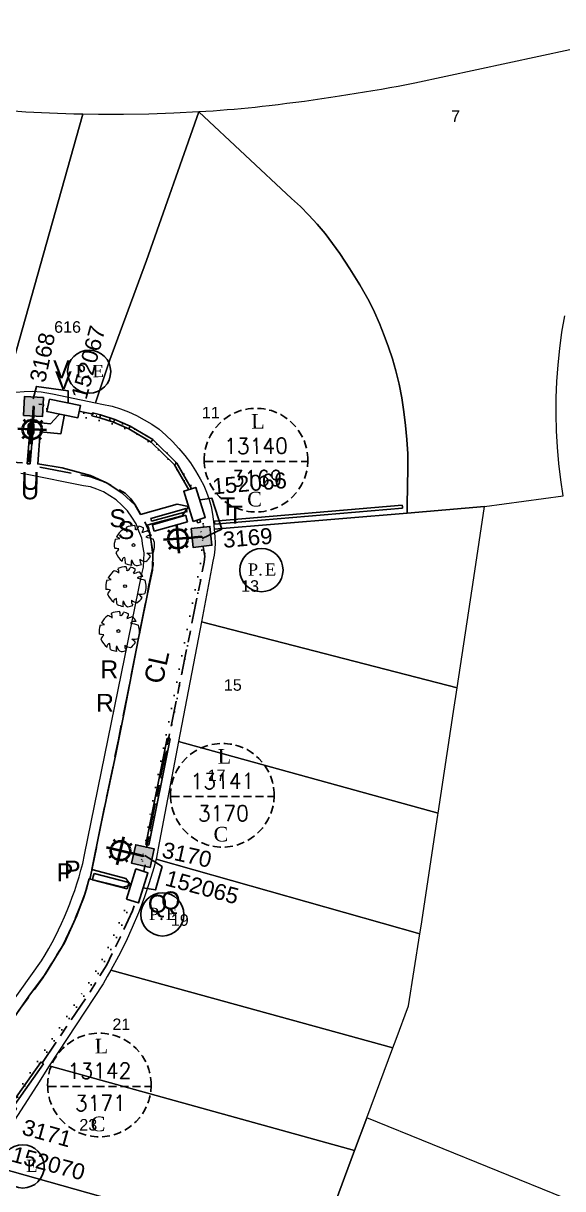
# Model space of a CAD drawing. Header units: metres. Extents: x -1 to 596445, y -2 to 12531291.
# Drawn here: x 298083.1 to 298167.4, y 6265558.5 to 6265740.6 of the extents above; entities that cross this region are included whole.
import ezdxf
from ezdxf.enums import TextEntityAlignment as Align

# ---------------------------------------------------------------- set-up
doc = ezdxf.new("R2010")
doc.units = ezdxf.units.M
for name, pattern in [('Cable Exist UG', [8.2, 4, -1.2, 1.8, -1.2]), ('Cable Remove', [2, 0, -2]), ('HIDDEN2', [0.1875, 0.125, -0.0625]), ('IE Trench LV', [6.5, 5, -1.5]), ('IECLCHAINA', [8.2, 4, -1.2, 1.8, -1.2])]:
    doc.linetypes.add(name, pattern=pattern)
doc.layers.get('0').update_dxf_attribs({"color": 6})
doc.layers.add('Cadastre Land Parcels_SP_EXT', color=9, linetype='Continuous', lineweight=5)
for name, color, linetype in [('Duct_SP_NEW', 2, 'Continuous'), ('Equip_LV_NEW', 2, 'Continuous'), ('Equip_SP_SL_EXT', 7, 'Continuous'), ('Mains_LV_EXT', 7, 'Continuous'), ('Mains_LV_NEW_T84', 2, 'Continuous'), ('Mains_SL_EXT', 7, 'Continuous'), ('Notes', 7, 'Continuous'), ('Notes_LV_MISC', 7, 'Continuous'), ('Notes_SL_MISC', 7, 'Continuous'), ('Notes_SP_MISC', 7, 'Continuous'), ('SupportsUG_SP_LV_NEW', 2, 'Continuous'), ('SupportsUG_SP_LV_SL_EXT', 7, 'Continuous'), ('Trench_SP_NEW', 2, 'Continuous'), ('UG_Details_SP_MISC', 7, 'Continuous')]:
    doc.layers.add(name, color=color, linetype=linetype)
doc.styles.add('AR12', font='Simplex')
doc.styles.add('COLUMN_LABEL', font='arial.ttf')
doc.styles.add('iecARIAL', font='arial.ttf', dxfattribs={"height": 2})
doc.styles.add('iecNAME', font='times.ttf')
doc.styles.add('ITALICT', font='ITALICT')
doc.styles.add('POLE_LABEL', font='arial.ttf')
doc.styles.get("Standard").update_dxf_attribs({"font": 'arial.ttf'})
doc.linetypes.add('Cable New UG', pattern='A,7,-0.25,["x",Standard,S=2,R=0,X=0.2,Y=-0.8],-2.1', length=9.35)
doc.linetypes.add('Cable V', pattern='A,7.2,-0.45,["V",Standard,S=1.5,R=0,X=0,Y=-0.7],-1.8', length=9.45)

# ---------------------------------------------------------------- blocks, each defined once
blk = doc.blocks.new('COLUMN_EXT')
blk.add_hatch(color=256).paths.add_polyline_path([(-1.49, 1.48), (-1.49, -1.49), (1.48, -1.49), (1.48, 1.48)])
blk.add_lwpolyline([(-1.49, -1.49), (1.48, -1.49), (1.48, 1.48), (-1.49, 1.48)], close=True)
for tag, height, style, flags, p in [('ASSET_NUM', 2.5, 'COLUMN_LABEL', 8, (2, 2)), ('STRUCTURE_PLANT_NUMBER', 0.2, 'POLE_LABEL', 9, (1.81, 0.03)), ('STREET_CODE', 0.2, 'COLUMN_LABEL', 9, (1.81, -0.2))]:
    blk.add_attdef(tag, text='', height=height, dxfattribs=dict(style=style, flags=flags)).set_placement(p, align=Align.MIDDLE_LEFT)
at = {"flags": 9}
for tag, p in [('COLUMN_TYPE', (1.81, -0.4)), ('OWNED_BY', (1.81, -0.6)), ('STATE', (1.81, -0.8)), ('USAGE', (1.81, -1)), ('STREETNAME', (1.81, -1.6)), ('SUBURB', (1.81, -1.8)), ('LEGEND', (1.81, -1.2)), ('LOCATION', (1.81, -1.4)), ('NOTES', (1.81, -2))]:
    blk.add_attdef(tag, text='', height=0.2, dxfattribs=at).set_placement(p, align=Align.MIDDLE_LEFT)
at = {"flags": 1}
blk.add_attdef('Z', (1.81, -2.35), '', height=0.2, dxfattribs=at)
blk = doc.blocks.new('*U175')
at = {"lineweight": 40}
for p, q in [((0, 0), (-0.12, -2.11)), ((-0.08, -1.36), (-0.34, -5.85)), ((2.04, -3.73), (-2.45, -3.48)), ((-1.58, -2.06), (-1.2, -2.48)), ((1.33, -2.23), (0.91, -2.61)), ((-1.75, -4.98), (-1.33, -4.6)), ((1.17, -5.14), (0.79, -4.72))]:
    blk.add_line(p, q, dxfattribs=at)
blk.add_circle((-0.21, -3.6), 1.5, dxfattribs=at)
at = {"style": 'iecARIAL', "flags": 8}
blk.add_attdef('ASSET_NUM', (1.5, 1.5), '', height=2.5, dxfattribs=at)
for tag, p, height, flags in [('OPERATING_VOLTAGE', (0.98, -1.65), 0.2, 9), ('ORIENTATION', (0.98, -1.85), 0.2, 9), ('CONSTRUCTED_VOLTAGE', (0.98, -0.65), 0.2, 9), ('CONTROL_TYPE', (0.98, -0.85), 0.2, 9), ('LANTERN_PURPOSE', (0.98, -1.05), 0.2, 9), ('LANTERN_TYPE', (0.98, -1.25), 0.2, 9), ('NO_PHASES', (0.98, -1.45), 0.2, 9), ('LNUMBER', (2.18, -3.25), 2.5, 8), ('OWNED_BY', (0.98, -2.05), 0.2, 9), ('STATE', (0.98, -2.25), 0.2, 9), ('USAGE', (0.98, -2.45), 0.2, 9), ('CEXIST', (0.98, -2.65), 0.2, 9), ('CNEW', (0.98, -2.85), 0.2, 9), ('CNUMBER', (0.98, -3.05), 0.2, 9), ('CREMOVE', (0.98, -3.25), 0.2, 9), ('CREPLACE', (0.98, -3.45), 0.2, 9), ('LKINGHEIGHT', (0.98, -3.65), 0.2, 9), ('LBRACKET', (0.98, -3.85), 0.2, 9), ('LBRACKETVOCAB', (0.98, -4.05), 0.2, 9), ('LCATEGORY', (0.98, -4.25), 0.2, 9), ('LCHARGE1', (0.98, -4.45), 0.2, 9), ('LCHARGE1PERCENT', (0.98, -4.65), 0.2, 9), ('LCHARGE2', (0.98, -4.85), 0.2, 9), ('LCHARGE2PERCENT', (0.98, -5.05), 0.2, 9), ('LCHARGE3', (0.98, -5.25), 0.2, 9), ('LCHARGE3PERCENT', (0.98, -5.45), 0.2, 9), ('LEXIST', (0.98, -5.65), 0.2, 9), ('LLAMP', (0.98, -5.85), 0.2, 9), ('LLAMPVOCAB', (0.98, -6.05), 0.2, 9), ('LMAST', (0.98, -6.25), 0.2, 9), ('LMASTVOCAB', (0.98, -6.45), 0.2, 9), ('LNEW', (0.98, -6.65), 0.2, 9), ('LANTNUMBER', (0.98, -6.85), 0.2, 9), ('LOUTREACH', (0.98, -7.25), 0.2, 9), ('LOUTREACHVOCAB', (0.98, -7.45), 0.2, 9), ('STREETNAME', (0.98, -9.25), 0.2, 9), ('LRATECODE', (0.98, -7.65), 0.2, 9), ('LREMOVE', (0.98, -7.85), 0.2, 9), ('LREPLACE', (0.98, -8.05), 0.2, 9), ('LTYPE', (0.98, -8.25), 0.2, 9), ('LTYPEVOCAB', (0.98, -8.45), 0.2, 9), ('LEGEND', (0.98, -8.65), 0.2, 9), ('LOCATION', (0.98, -8.85), 0.2, 9), ('NOTES', (0.98, -9.05), 0.2, 9), ('SUBURB', (0.98, -9.45), 0.2, 1)]:
    blk.add_attdef(tag, p, '', height=height, dxfattribs=dict(flags=flags))
blk = doc.blocks.new('*U174')
at = {"lineweight": 40}
for p, q in [((-3.52, -2.54), (-3.88, 1.95)), ((-5.27, 1.04), (-4.84, 0.68)), ((-2.36, 1.27), (-2.73, 0.85)), ((0, 0), (-2.21, -0.18)), ((-1.46, -0.12), (-5.94, -0.47)), ((-5.04, -1.87), (-4.67, -1.44)), ((-2.13, -1.63), (-2.56, -1.27))]:
    blk.add_line(p, q, dxfattribs=at)
blk.add_circle((-3.7, -0.3), 1.5, dxfattribs=at)
at = {"style": 'iecARIAL', "flags": 8}
blk.add_attdef('ASSET_NUM', (1.5, 1.5), '', height=2.5, dxfattribs=at)
for tag, p, height, flags in [('OPERATING_VOLTAGE', (0.98, -1.65), 0.2, 9), ('ORIENTATION', (0.98, -1.85), 0.2, 9), ('CONSTRUCTED_VOLTAGE', (0.98, -0.65), 0.2, 9), ('CONTROL_TYPE', (0.98, -0.85), 0.2, 9), ('LANTERN_PURPOSE', (0.98, -1.05), 0.2, 9), ('LANTERN_TYPE', (0.98, -1.25), 0.2, 9), ('NO_PHASES', (0.98, -1.45), 0.2, 9), ('LNUMBER', (2.18, -3.25), 2.5, 8), ('OWNED_BY', (0.98, -2.05), 0.2, 9), ('STATE', (0.98, -2.25), 0.2, 9), ('USAGE', (0.98, -2.45), 0.2, 9), ('CEXIST', (0.98, -2.65), 0.2, 9), ('CNEW', (0.98, -2.85), 0.2, 9), ('CNUMBER', (0.98, -3.05), 0.2, 9), ('CREMOVE', (0.98, -3.25), 0.2, 9), ('CREPLACE', (0.98, -3.45), 0.2, 9), ('LKINGHEIGHT', (0.98, -3.65), 0.2, 9), ('LBRACKET', (0.98, -3.85), 0.2, 9), ('LBRACKETVOCAB', (0.98, -4.05), 0.2, 9), ('LCATEGORY', (0.98, -4.25), 0.2, 9), ('LCHARGE1', (0.98, -4.45), 0.2, 9), ('LCHARGE1PERCENT', (0.98, -4.65), 0.2, 9), ('LCHARGE2', (0.98, -4.85), 0.2, 9), ('LCHARGE2PERCENT', (0.98, -5.05), 0.2, 9), ('LCHARGE3', (0.98, -5.25), 0.2, 9), ('LCHARGE3PERCENT', (0.98, -5.45), 0.2, 9), ('LEXIST', (0.98, -5.65), 0.2, 9), ('LLAMP', (0.98, -5.85), 0.2, 9), ('LLAMPVOCAB', (0.98, -6.05), 0.2, 9), ('LMAST', (0.98, -6.25), 0.2, 9), ('LMASTVOCAB', (0.98, -6.45), 0.2, 9), ('LNEW', (0.98, -6.65), 0.2, 9), ('LANTNUMBER', (0.98, -6.85), 0.2, 9), ('LOUTREACH', (0.98, -7.25), 0.2, 9), ('LOUTREACHVOCAB', (0.98, -7.45), 0.2, 9), ('STREETNAME', (0.98, -9.25), 0.2, 9), ('LRATECODE', (0.98, -7.65), 0.2, 9), ('LREMOVE', (0.98, -7.85), 0.2, 9), ('LREPLACE', (0.98, -8.05), 0.2, 9), ('LTYPE', (0.98, -8.25), 0.2, 9), ('LTYPEVOCAB', (0.98, -8.45), 0.2, 9), ('LEGEND', (0.98, -8.65), 0.2, 9), ('LOCATION', (0.98, -8.85), 0.2, 9), ('NOTES', (0.98, -9.05), 0.2, 9), ('SUBURB', (0.98, -9.45), 0.2, 1)]:
    blk.add_attdef(tag, p, '', height=height, dxfattribs=dict(flags=flags))
blk = doc.blocks.new('*U173')
at = {"lineweight": 40}
for p, q in [((-4.63, 2.61), (-4.34, 2.13)), ((-4.07, -1.34), (-3.03, 3.04)), ((-1.79, 1.93), (-2.27, 1.63)), ((-1.36, 0.33), (-5.74, 1.37)), ((-5.31, -0.23), (-4.83, 0.06)), ((0, 0), (-2.1, 0.5)), ((-2.47, -0.91), (-2.77, -0.43))]:
    blk.add_line(p, q, dxfattribs=at)
blk.add_circle((-3.55, 0.85), 1.5, dxfattribs=at)
at = {"style": 'iecARIAL', "flags": 8}
blk.add_attdef('ASSET_NUM', (1.5, 1.5), '', height=2.5, dxfattribs=at)
for tag, p, height, flags in [('OPERATING_VOLTAGE', (0.98, -1.65), 0.2, 9), ('ORIENTATION', (0.98, -1.85), 0.2, 9), ('CONSTRUCTED_VOLTAGE', (0.98, -0.65), 0.2, 9), ('CONTROL_TYPE', (0.98, -0.85), 0.2, 9), ('LANTERN_PURPOSE', (0.98, -1.05), 0.2, 9), ('LANTERN_TYPE', (0.98, -1.25), 0.2, 9), ('NO_PHASES', (0.98, -1.45), 0.2, 9), ('LNUMBER', (2.18, -3.25), 2.5, 8), ('OWNED_BY', (0.98, -2.05), 0.2, 9), ('STATE', (0.98, -2.25), 0.2, 9), ('USAGE', (0.98, -2.45), 0.2, 9), ('CEXIST', (0.98, -2.65), 0.2, 9), ('CNEW', (0.98, -2.85), 0.2, 9), ('CNUMBER', (0.98, -3.05), 0.2, 9), ('CREMOVE', (0.98, -3.25), 0.2, 9), ('CREPLACE', (0.98, -3.45), 0.2, 9), ('LKINGHEIGHT', (0.98, -3.65), 0.2, 9), ('LBRACKET', (0.98, -3.85), 0.2, 9), ('LBRACKETVOCAB', (0.98, -4.05), 0.2, 9), ('LCATEGORY', (0.98, -4.25), 0.2, 9), ('LCHARGE1', (0.98, -4.45), 0.2, 9), ('LCHARGE1PERCENT', (0.98, -4.65), 0.2, 9), ('LCHARGE2', (0.98, -4.85), 0.2, 9), ('LCHARGE2PERCENT', (0.98, -5.05), 0.2, 9), ('LCHARGE3', (0.98, -5.25), 0.2, 9), ('LCHARGE3PERCENT', (0.98, -5.45), 0.2, 9), ('LEXIST', (0.98, -5.65), 0.2, 9), ('LLAMP', (0.98, -5.85), 0.2, 9), ('LLAMPVOCAB', (0.98, -6.05), 0.2, 9), ('LMAST', (0.98, -6.25), 0.2, 9), ('LMASTVOCAB', (0.98, -6.45), 0.2, 9), ('LNEW', (0.98, -6.65), 0.2, 9), ('LANTNUMBER', (0.98, -6.85), 0.2, 9), ('LOUTREACH', (0.98, -7.25), 0.2, 9), ('LOUTREACHVOCAB', (0.98, -7.45), 0.2, 9), ('STREETNAME', (0.98, -9.25), 0.2, 9), ('LRATECODE', (0.98, -7.65), 0.2, 9), ('LREMOVE', (0.98, -7.85), 0.2, 9), ('LREPLACE', (0.98, -8.05), 0.2, 9), ('LTYPE', (0.98, -8.25), 0.2, 9), ('LTYPEVOCAB', (0.98, -8.45), 0.2, 9), ('LEGEND', (0.98, -8.65), 0.2, 9), ('LOCATION', (0.98, -8.85), 0.2, 9), ('NOTES', (0.98, -9.05), 0.2, 9), ('SUBURB', (0.98, -9.45), 0.2, 1)]:
    blk.add_attdef(tag, p, '', height=height, dxfattribs=dict(flags=flags))
blk = doc.blocks.new('PILLAR_NEW')
at = {"flags": 8}
blk.add_attdef('ASSET_NUM', text='', height=2.5, dxfattribs=at).set_placement((2, 4), align=Align.MIDDLE_LEFT)
blk.add_wipeout([(-2.47, 0.99), (2.47, 0.99), (2.47, -0.99), (-2.47, -0.99)])
at = {"lineweight": -3}
blk.add_lwpolyline([(-2.47, 0.99), (2.47, 0.99), (2.47, -0.99), (-2.47, -0.99)], close=True, dxfattribs=at)
for tag, flags, p in [('STREET_CODE', 9, (1.5, 2)), ('OWNED_BY', 9, (1.5, 1.8)), ('OPERATED_BY', 9, (1.5, 1.6)), ('STATE', 9, (1.5, 1.2)), ('SUPPORT_TYPE', 9, (1.5, 1)), ('SUBURB', 9, (1.5, 0.2)), ('STREETNAME', 9, (1.5, 0)), ('MAINTAINED_BY', 9, (1.5, 1.4)), ('USAGE', 9, (1.5, 0.8)), ('LEGEND', 9, (1.5, 0.6)), ('PARENT', 9, (1.5, 0.4)), ('Z', 1, (1.5, -0.6)), ('LOCATION', 9, (1.5, -0.2)), ('NOTES', 9, (1.5, -0.4))]:
    blk.add_attdef(tag, text='', height=0.2, dxfattribs=dict(flags=flags)).set_placement(p, align=Align.MIDDLE_LEFT)
blk = doc.blocks.new('LV_STJ_NEW')
blk.add_hatch(color=256).paths.add_polyline_path([(0.91, 0.13, 0.414214), (0.59, 0.45), (-0.59, 0.45, 0.414214), (-0.91, 0.13), (-0.91, -0.13, 0.414214), (-0.59, -0.45), (0.59, -0.45, 0.414214), (0.91, -0.13)])
blk.add_lwpolyline([(-0.91, 0.13), (-0.91, -0.13, 0.414214), (-0.59, -0.45), (0.59, -0.45, 0.414214), (0.91, -0.13), (0.91, 0.13, 0.414214), (0.59, 0.45), (-0.59, 0.45, 0.414214)], format="xyb", close=True)
for tag, flags, p in [('ORIENTATION', 9, (1.5, 0)), ('STATE', 9, (1.5, -0.8)), ('OWNED_BY', 9, (1.5, -1)), ('OPERATED_BY', 9, (1.5, -1.2)), ('OPERATING_VOLTAGE', 9, (1.5, -1.6)), ('CONSTRUCTED_VOLTAGE', 9, (1.5, -1.8)), ('USAGE', 9, (1.5, -0.2)), ('LEGEND', 9, (1.5, -0.4)), ('NOTES', 9, (1.5, -0.6)), ('MAINTAINED_BY', 9, (1.5, -1.4)), ('TYPE', 9, (1.5, -2.2)), ('Z', 1, (1.5, -2.4)), ('NUMBER_OF_PHASES', 9, (1.5, -2))]:
    blk.add_attdef(tag, text='', height=0.2, dxfattribs=dict(flags=flags)).set_placement(p, align=Align.MIDDLE_LEFT)
blk = doc.blocks.new('TREE5')
for p, q in [((-5.82, 1.84), (-4.43, 2)), ((-5.45, 2.55), (-5.45, 2.55)), ((-4.43, 2), (-5.45, 2.55))]:
    blk.add_line(p, q)
blk.add_circle((-0.14, -0.02), 0.451)
for centre, radius, start, end in [((0.17, -0.24), 6.22, 126.0751, 153.6245), ((-3.93, 2.18), 2.65, 48.5203, 80.5151), ((0.17, -0.24), 6.29, 89.3321, 114.3856), ((-3.58, 4.44), 1.54, 343.6555, 39.76), ((-1.8, 5.03), 2.28, 352.0775, 26.6128), ((-0.73, 6.68), 2.38, 304.1868, 338.5411), ((0.17, -0.24), 6.27, 62.8767, 77.7021), ((1.21, 5.35), 1.82, 315.8454, 359.7651), ((-2.62, 22.51), 19.28, 285.4397, 290.7099), ((0.17, -0.24), 6.18, 31.4098, 49.4752), ((0.17, -0.24), 6.34, 160.8426, 187.275), ((5.13, 0.24), 2.76, 83.5323, 121.6544), ((11.59, 24.42), 23.21, 250.0865, 256.3451), ((0.17, -0.24), 6.3, 340.3307, 19.43), ((-6.94, -11.4), 10.4, 77.3728, 85.4649), ((0.21, -6.18), 6.93, 134.7782, 147.3315), ((0.17, -0.24), 6.19, 200.8103, 231.4392), ((0.17, -0.24), 6.07, 305.394, 326.2464), ((4.49, 5.21), 7.74, 266.7455, 282.0146), ((0.26, -7.73), 6.44, 39.6536, 53.993), ((-2.7, -4.95), 1.03, 97.741, 188.8107), ((-15.69, -6.41), 13.08, 2.9465, 10.9238), ((0.17, -0.24), 6.16, 243.1498, 261.8356), ((1.74, -5.5), 2.6, 160.6009, 199.3991), ((1.45, -4.49), 2.1, 186.1912, 248.4952), ((0.17, -0.24), 6.23, 274.7236, 290.3277), ((3.76, -4.72), 1.93, 170.6314, 220.6278), ((4.11, -1.67), 3.55, 230.4582, 263.1093)]:
    blk.add_arc(centre, radius, start, end)

msp = doc.modelspace()

# ---------------------------------------------------------------- linework, layer by layer
at = {"layer": 'Cadastre Land Parcels_SP_EXT', "linetype": 'Continuous'}
for points in [[(298187.88, 6265740.65), (298144.27, 6265731.28), (298142.97, 6265731.03), (298141.67, 6265730.79), (298140.37, 6265730.55), (298139.06, 6265730.32), (298137.75, 6265730.09), (298136.44, 6265729.88), (298135.13, 6265729.67), (298133.82, 6265729.47), (298132.5, 6265729.27), (298131.14, 6265729.05), (298129.78, 6265728.84), (298128.41, 6265728.64), (298127.04, 6265728.45), (298125.67, 6265728.27), (298124.3, 6265728.09), (298122.92, 6265727.92), (298121.55, 6265727.76), (298120.45, 6265727.63), (298119.36, 6265727.51), (298118.26, 6265727.39), (298117.16, 6265727.29), (298116.06, 6265727.19), (298114.96, 6265727.1), (298113.86, 6265727.02), (298112.75, 6265726.94), (298111.65, 6265726.88), (298110.54, 6265726.82), (298125.03, 6265713.27), (298126.42, 6265712), (298127.75, 6265710.66), (298129.04, 6265709.25), (298130.27, 6265707.79), (298131.44, 6265706.26), (298132.56, 6265704.69), (298134.16, 6265702.26), (298135.68, 6265699.77), (298137.14, 6265697.24), (298138, 6265695.49), (298138.79, 6265693.71), (298139.5, 6265691.88), (298140.18, 6265690.06), (298140.78, 6265688.21), (298141.3, 6265686.33), (298141.82, 6265684.23), (298142.24, 6265682.1), (298142.59, 6265679.95), (298142.84, 6265677.79), (298143.05, 6265675.58), (298143.18, 6265673.36), (298143.21, 6265671.13), (298143.08, 6265665.38), (298143.08, 6265664.1), (298155.2, 6265665.12), (298155.2, 6265665.12), (298167.5, 6265666.79), (298167.11, 6265669.32), (298166.8, 6265671.86), (298166.57, 6265674.41), (298166.42, 6265676.97), (298166.36, 6265679.54), (298166.38, 6265682.1), (298166.48, 6265684.68), (298166.67, 6265687.25), (298166.94, 6265689.81), (298167.29, 6265692.37), (298167.72, 6265694.92)], [(298075.88, 6265580.08), (298085.94, 6265594.15), (298086.53, 6265595.09), (298087.07, 6265596.05), (298087.61, 6265597.01), (298088.12, 6265597.99), (298088.62, 6265598.98), (298089.08, 6265599.98), (298089.55, 6265600.99), (298089.97, 6265602.02), (298090.39, 6265603.04), (298090.76, 6265604.08), (298091.14, 6265605.12), (298091.47, 6265606.17), (298091.81, 6265607.24), (298092.09, 6265608.29), (298092.38, 6265609.36), (298092.69, 6265610.7), (298101.63, 6265654.61), (298101.88, 6265655.67), (298101.92, 6265656.73), (298101.97, 6265657.88), (298101.79, 6265659), (298101.6, 6265660.19), (298101.16, 6265661.3), (298100.72, 6265662.44), (298100.05, 6265663.46), (298099.37, 6265664.48), (298098.49, 6265665.33), (298097.63, 6265666.17), (298096.62, 6265666.8), (298095.65, 6265667.41), (298094.58, 6265667.82), (298093.58, 6265668.19), (298092.52, 6265668.38), (298083.72, 6265670.16), (298082.71, 6265670.29)]]:
    msp.add_lwpolyline(points, dxfattribs=at)
for points in [[(298075.96, 6265681.63), (298077.53, 6265682.16), (298079.14, 6265682.55), (298080.13, 6265682.75), (298092.43, 6265726.45), (298090.98, 6265726.47), (298087.22, 6265726.58), (298083.47, 6265726.78), (298079.71, 6265727.05), (298075.96, 6265727.39), (298064.3, 6265686.21), (298075.02, 6265681.26), (298075.96, 6265681.63)], [(298110.54, 6265726.82), (298106.62, 6265726.6), (298102.7, 6265726.46), (298098.77, 6265726.39), (298094.84, 6265726.4), (298092.43, 6265726.45), (298080.13, 6265682.75), (298080.62, 6265682.84), (298081.93, 6265683.02), (298083.25, 6265683.11), (298084.58, 6265683.14), (298085.9, 6265683.08), (298087.67, 6265682.72), (298094.4, 6265681.33), (298096.63, 6265688.06), (298102.33, 6265703.57), (298110.54, 6265726.82)], [(298143.08, 6265664.1), (298143.08, 6265665.38), (298143.21, 6265671.13), (298143.18, 6265673.36), (298143.05, 6265675.58), (298142.84, 6265677.79), (298142.59, 6265679.95), (298142.24, 6265682.1), (298141.82, 6265684.23), (298141.3, 6265686.33), (298140.78, 6265688.21), (298140.18, 6265690.06), (298139.5, 6265691.88), (298138.79, 6265693.71), (298138, 6265695.49), (298137.14, 6265697.24), (298135.68, 6265699.77), (298134.16, 6265702.26), (298132.56, 6265704.69), (298131.44, 6265706.26), (298130.27, 6265707.79), (298129.04, 6265709.25), (298127.75, 6265710.66), (298126.42, 6265712), (298125.03, 6265713.27), (298110.54, 6265726.82), (298102.33, 6265703.57), (298096.63, 6265688.06), (298094.4, 6265681.33), (298095.37, 6265681.13), (298096.98, 6265680.84), (298098.27, 6265680.42), (298099.54, 6265679.92), (298100.78, 6265679.35), (298102, 6265678.7), (298103.18, 6265677.99), (298104.32, 6265677.21), (298105.4, 6265676.28), (298106.43, 6265675.28), (298107.41, 6265674.22), (298108.34, 6265673.11), (298109.21, 6265671.94), (298110.02, 6265670.72), (298110.76, 6265669.46), (298111.29, 6265668.42), (298111.74, 6265667.35), (298112.13, 6265666.24), (298112.44, 6265665.11), (298112.68, 6265663.96), (298112.79, 6265663.13), (298112.84, 6265662.78), (298112.92, 6265661.6), (298143.08, 6265664.1)], [(298153.52, 6265654), (298155.2, 6265665.12), (298143.08, 6265664.1), (298112.92, 6265661.6), (298113.03, 6265660.37), (298113.07, 6265659.43), (298113.03, 6265658.48), (298112.92, 6265657.53), (298112.74, 6265656.59), (298112.54, 6265655.46), (298110.93, 6265647.09), (298150.91, 6265636.79), (298153.52, 6265654)], [(298150.35, 6265633.09), (298150.91, 6265636.79), (298110.93, 6265647.09), (298107.38, 6265628.43), (298147.95, 6265617.2), (298150.35, 6265633.09)], [(298145.28, 6265599.55), (298147.91, 6265616.91), (298147.95, 6265617.2), (298107.38, 6265628.43), (298104.2, 6265611.73), (298104.08, 6265611.1), (298103.85, 6265610.04), (298145.09, 6265598.33), (298145.28, 6265599.55)], [(298141.36, 6265581.88), (298143.31, 6265587.1), (298145.09, 6265598.33), (298103.85, 6265610.04), (298103.49, 6265608.69), (298102.78, 6265606.32), (298101.98, 6265603.97), (298101.1, 6265601.64), (298100.14, 6265599.35), (298099.1, 6265597.08), (298097.98, 6265594.86), (298096.78, 6265592.67), (298140.86, 6265580.53), (298141.36, 6265581.88)], [(298136.78, 6265569.62), (298140.86, 6265580.53), (298096.78, 6265592.67), (298096.22, 6265591.66), (298095.6, 6265590.53), (298087.16, 6265577.73), (298134.87, 6265564.48), (298136.78, 6265569.62)], [(298131.35, 6265555.05), (298134.87, 6265564.48), (298087.16, 6265577.73), (298085.19, 6265574.67), (298077.26, 6265562.37), (298128.67, 6265547.89), (298131.35, 6265555.05)], [(298136.78, 6265569.62), (298134.87, 6265564.48), (298131.35, 6265555.05), (298163.88, 6265538.79), (298179.42, 6265536.44), (298182.27, 6265554.18), (298188.44, 6265566.89), (298187.73, 6265567.73), (298187.07, 6265568.62), (298186.48, 6265569.55), (298185.96, 6265570.53), (298179.23, 6265557.36), (298167.58, 6265557.1), (298136.78, 6265569.62)], [(298124.47, 6265539.13), (298127.15, 6265543.82), (298128.67, 6265547.89), (298077.26, 6265562.37), (298073.4, 6265556.42), (298073.1, 6265555.96), (298072.21, 6265554.52), (298071.4, 6265553.05), (298070.65, 6265551.56), (298069.98, 6265550.04), (298069.38, 6265548.51), (298068.84, 6265546.95), (298117.83, 6265527.53), (298124.47, 6265539.13)]]:
    msp.add_lwpolyline(points, close=True, dxfattribs=at)
at = {"layer": 'Duct_SP_NEW'}
for p, q in [((298103.27, 6265662.29), (298103.41, 6265661.78)), ((298103.55, 6265661.28), (298103.41, 6265661.78)), ((298093.89, 6265606.79), (298094.02, 6265607.29)), ((298094.15, 6265607.79), (298094.02, 6265607.29)), ((298094.15, 6265607.79), (298099.61, 6265606.38)), ((298093.89, 6265606.79), (298099.35, 6265605.38)), ((298099.35, 6265605.38), (298099.48, 6265605.88)), ((298099.61, 6265606.38), (298099.48, 6265605.88))]:
    msp.add_line(p, q, dxfattribs=at)
at = {"layer": 'Mains_LV_EXT', "linetype": 'Cable Remove', "flags": 128}
for points in [[(298084.7, 6265680.77), (298086.13, 6265680.58), (298088.18, 6265680.01), (298092.31, 6265679.11), (298096.29, 6265678.29), (298097.86, 6265677.78), (298099.41, 6265677.16), (298101.21, 6265676.3), (298102.45, 6265675.45), (298103.8, 6265674.36), (298105.19, 6265673.12), (298105.98, 6265672.29), (298106.94, 6265671.09), (298108.04, 6265669.5), (298108.63, 6265668.5), (298109.34, 6265667.08), (298109.84, 6265665.8), (298110.27, 6265664.44), (298110.58, 6265663.08), (298110.99, 6265660.39)], [(298110.99, 6265660.39), (298111.04, 6265659.03), (298111.02, 6265658.08), (298110.94, 6265657.19), (298110.75, 6265656.04), (298110.54, 6265654.99), (298102.93, 6265616.99), (298102.53, 6265614.66), (298102.11, 6265612.28), (298101.79, 6265610.5)], [(298074.96, 6265562.58), (298092.25, 6265589.03), (298093.28, 6265590.6), (298093.94, 6265591.64), (298094.95, 6265593.45), (298095.7, 6265594.89), (298096.26, 6265595.99), (298096.93, 6265597.37), (298097.49, 6265598.64), (298098.09, 6265600.02), (298099.27, 6265602.89), (298099.75, 6265604.13), (298100.29, 6265605.52), (298100.94, 6265607.59), (298101.22, 6265608.91), (298101.79, 6265610.5)]]:
    msp.add_lwpolyline(points, dxfattribs=at)
at = {"layer": 'Mains_LV_EXT', "linetype": 'Cable Exist UG', "flags": 128}
msp.add_lwpolyline([(298045.83, 6265635.2), (298048.52, 6265643.76), (298048.52, 6265643.76), (298064.69, 6265638.14), (298064.69, 6265638.14), (298067.54, 6265652.28), (298069.39, 6265662.42), (298069.56, 6265663.45), (298069.85, 6265664.56), (298070.23, 6265665.64), (298070.7, 6265666.69), (298071.26, 6265667.7), (298071.91, 6265668.65), (298072.63, 6265669.53), (298073.33, 6265669.98), (298074.86, 6265670.85), (298075.44, 6265671.11), (298076.88, 6265671.43), (298077.6, 6265671.66), (298078.01, 6265671.73), (298078.36, 6265671.78), (298078.64, 6265671.83), (298078.76, 6265671.87), (298080.5, 6265672.09), (298083.96, 6265671.9), (298084.21, 6265674.85)], dxfattribs=at)
at = {"layer": 'Mains_LV_NEW_T84', "color": 2, "linetype": 'Cable V', "flags": 128}
for points in [[(298090.12, 6265680.44), (298090.09, 6265683.22), (298085.16, 6265683.9), (298084.63, 6265681.95)], [(298111.05, 6265660.11), (298114.12, 6265661.58), (298112.59, 6265666.42), (298110.37, 6265666.1)], [(298101.08, 6265605.65), (298103.78, 6265605.22), (298104.8, 6265608.85), (298102.1, 6265610.61)]]:
    msp.add_lwpolyline(points, dxfattribs=at)
at = {"layer": 'Mains_LV_NEW_T84', "color": 2, "linetype": 'Cable New UG', "flags": 128}
for points in [[(298089.67, 6265680.61), (298087.37, 6265678.06), (298084.39, 6265678.36), (298084.21, 6265674.85)], [(298096.19, 6265668.78), (298093.59, 6265669.96), (298089.17, 6265671.18), (298085.36, 6265671.78), (298085.73, 6265676.78), (298088.96, 6265676.48), (298089.76, 6265680.6)], [(298071.38, 6265575.47), (298077.09, 6265579.16), (298080.22, 6265583.2), (298083.96, 6265588.61), (298086.57, 6265592.09), (298089.56, 6265596.93), (298091.45, 6265601.21), (298092.79, 6265604.72), (298093.4, 6265606.97), (298098.66, 6265605.63), (298099.92, 6265605.96), (298099.14, 6265607.02), (298093.79, 6265608.43), (298095.13, 6265614.88), (298097.57, 6265626.45), (298098.98, 6265633.45), (298101.06, 6265644.28), (298102.88, 6265653.24), (298103.31, 6265655.19), (298103.37, 6265658.06), (298103.05, 6265659.98), (298102.69, 6265661.84), (298102.41, 6265662.23), (298107.91, 6265663.66), (298108.91, 6265665.16), (298107.15, 6265665.48), (298101.42, 6265663.9), (298100.57, 6265665.35), (298098.52, 6265667.25), (298096.19, 6265668.78)]]:
    msp.add_lwpolyline(points, dxfattribs=at)
at = {"layer": 'Mains_SL_EXT', "linetype": 'Cable Remove', "flags": 128}
for points in [[(298110.96, 6265660.38), (298111.26, 6265662.08), (298111.26, 6265662.08), (298110.84, 6265664.3), (298110.51, 6265665.44), (298110.12, 6265666.56), (298109.65, 6265667.67), (298109.08, 6265668.75), (298108.44, 6265669.81), (298107.74, 6265670.87), (298106.99, 6265671.89), (298106.18, 6265672.86), (298105.3, 6265673.74), (298104.35, 6265674.57), (298103.37, 6265675.39), (298102.35, 6265676.16), (298101.3, 6265676.86), (298100.23, 6265677.39), (298099.14, 6265677.84), (298098.03, 6265678.26), (298096.91, 6265678.64), (298095.77, 6265678.98), (298094.57, 6265679.29), (298086.63, 6265681.02), (298084.7, 6265680.77)], [(298101.88, 6265610.49), (298102.71, 6265612.77), (298102.71, 6265612.77), (298111.19, 6265655.67), (298111.45, 6265657.31), (298111.55, 6265658.67), (298110.96, 6265660.38)], [(298074.96, 6265562.58), (298076.28, 6265563.75), (298076.28, 6265563.75), (298083.67, 6265575.12), (298094.24, 6265591.16), (298095.4, 6265593.23), (298096.48, 6265595.29), (298097.51, 6265597.42), (298098.46, 6265599.62), (298099.97, 6265603.29), (298100.88, 6265605.67), (298101.46, 6265607.97), (298101.83, 6265610.49)]]:
    msp.add_lwpolyline(points, dxfattribs=at)
at = {"layer": 'Notes_SL_MISC', "linetype": 'HIDDEN2', "ltscale": 10}
for p, q in [((298111.53, 6265672.16), (298127.51, 6265672.16)), ((298106.28, 6265619.79), (298122.25, 6265619.79)), ((298087.06, 6265574.51), (298103.04, 6265574.51))]:
    msp.add_line(p, q, dxfattribs=at)
at = {"layer": 'Notes_SL_MISC', "linetype": 'Continuous', "ltscale": 5, "elevation": -29.97}
for points in [[(298090.02, 6265686.21, 1), (298096.77, 6265686.21, 1), (298090.02, 6265686.21)], [(298116.95, 6265655.19, 1), (298123.7, 6265655.19, 1), (298116.95, 6265655.19)], [(298101.47, 6265601.38, 1), (298108.21, 6265601.38, 1), (298101.47, 6265601.38)], [(298079.63, 6265562, 1), (298086.38, 6265562, 1), (298079.63, 6265562)]]:
    msp.add_lwpolyline(points, format="xyb", dxfattribs=at)
at = {"layer": 'Notes_SL_MISC', "linetype": 'HIDDEN2', "ltscale": 10}
for points in [[(298111.37, 6265672.38, 1), (298127.57, 6265672.38, 1), (298111.37, 6265672.38)], [(298106.11, 6265620.01, 1), (298122.31, 6265620.01, 1), (298106.11, 6265620.01)], [(298086.9, 6265574.73, 1), (298103.09, 6265574.73, 1), (298086.9, 6265574.73)]]:
    msp.add_lwpolyline(points, format="xyb", dxfattribs=at)
at = {"layer": 'Trench_SP_NEW', "linetype": 'IE Trench LV', "flags": 128}
msp.add_lwpolyline([(298085.69, 6265671.27), (298093.65, 6265669.77), (298095.78, 6265668.97), (298097.53, 6265668.11), (298099.01, 6265667.2), (298099.93, 6265666.32), (298100.56, 6265665.39), (298101.92, 6265663.1), (298102.87, 6265661), (298103.14, 6265659.26), (298103.28, 6265657.95), (298103.4, 6265656.03), (298102.69, 6265652.57), (298101.49, 6265646.45), (298097.97, 6265628.68), (298094.95, 6265614.01), (298093.6, 6265607.29), (298092.5, 6265603.94), (298090.7, 6265599.55), (298089.28, 6265596.54), (298086.16, 6265591.47), (298082.78, 6265586.88), (298077.42, 6265579.23)], dxfattribs=at)
at = {"layer": 'UG_Details_SP_MISC'}
for p, q in [((298084.29, 6265678.77), (298083.7, 6265671.82)), ((298084.77, 6265678.73), (298084.18, 6265671.78)), ((298084.29, 6265678.77), (298084.53, 6265678.75)), ((298084.77, 6265678.73), (298084.53, 6265678.75)), ((298093.83, 6265679.28), (298093.88, 6265679.52)), ((298095.05, 6265679.01), (298093.83, 6265679.28)), ((298093.93, 6265679.75), (298093.88, 6265679.52)), ((298095.18, 6265679.47), (298093.93, 6265679.75)), ((298095.05, 6265679.01), (298095.11, 6265679.24)), ((298097.22, 6265678.29), (298095.05, 6265679.01)), ((298095.18, 6265679.47), (298095.11, 6265679.24)), ((298097.39, 6265678.74), (298095.18, 6265679.47)), ((298097.22, 6265678.29), (298097.31, 6265678.51)), ((298099.57, 6265677.25), (298097.22, 6265678.29)), ((298097.39, 6265678.74), (298097.31, 6265678.51)), ((298099.79, 6265677.67), (298097.39, 6265678.74)), ((298099.57, 6265677.25), (298099.68, 6265677.46)), ((298103.06, 6265675.2), (298099.57, 6265677.25)), ((298099.79, 6265677.67), (298099.68, 6265677.46)), ((298103.35, 6265675.58), (298099.79, 6265677.67)), ((298103.06, 6265675.2), (298103.21, 6265675.39)), ((298106.72, 6265671.63), (298103.06, 6265675.2)), ((298103.35, 6265675.58), (298103.21, 6265675.39)), ((298107.1, 6265671.93), (298103.35, 6265675.58)), ((298083.7, 6265671.82), (298083.94, 6265671.8)), ((298084.18, 6265671.78), (298083.94, 6265671.8)), ((298106.72, 6265671.63), (298106.91, 6265671.78)), ((298109.38, 6265666.99), (298106.72, 6265671.63)), ((298107.1, 6265671.93), (298106.91, 6265671.78)), ((298109.83, 6265667.16), (298107.1, 6265671.93)), ((298109.38, 6265666.99), (298109.61, 6265667.07)), ((298110.33, 6265662.59), (298109.38, 6265666.99)), ((298109.83, 6265667.16), (298109.61, 6265667.07)), ((298110.8, 6265662.69), (298109.83, 6265667.16)), ((298108.57, 6265664.8), (298103.01, 6265663.28)), ((298108.7, 6265664.34), (298103.13, 6265662.82)), ((298108.57, 6265664.8), (298108.63, 6265664.57)), ((298108.7, 6265664.34), (298108.63, 6265664.57)), ((298112.96, 6265662.84), (298142.32, 6265665.34)), ((298113, 6265662.36), (298142.36, 6265664.86)), ((298142.32, 6265665.34), (298142.34, 6265665.1)), ((298142.36, 6265664.86), (298142.34, 6265665.1)), ((298103.01, 6265663.28), (298103.07, 6265663.05)), ((298103.13, 6265662.82), (298103.07, 6265663.05)), ((298110.33, 6265662.59), (298110.57, 6265662.64)), ((298110.8, 6265662.69), (298110.57, 6265662.64)), ((298112.96, 6265662.84), (298112.98, 6265662.6)), ((298113, 6265662.36), (298112.98, 6265662.6)), ((298105.58, 6265628.94), (298102.23, 6265612.3)), ((298106.05, 6265628.85), (298102.7, 6265612.21)), ((298105.58, 6265628.94), (298105.81, 6265628.9)), ((298106.05, 6265628.85), (298105.81, 6265628.9)), ((298102.23, 6265612.3), (298102.46, 6265612.26)), ((298102.7, 6265612.21), (298102.46, 6265612.26)), ((298081.38, 6265571.94), (298085.88, 6265578.33)), ((298081.77, 6265571.67), (298086.27, 6265578.05)), ((298085.88, 6265578.33), (298086.07, 6265578.19)), ((298086.27, 6265578.05), (298086.07, 6265578.19))]:
    msp.add_line(p, q, dxfattribs=at)
at = {"layer": 'UG_Details_SP_MISC', "color": 7, "linetype": 'Cable Exist UG', "flags": 128}
for points in [[(298094.06, 6265679.55), (298090.48, 6265680.29), (298087.73, 6265680.84), (298085.53, 6265681.15)], [(298111.19, 6265658.85), (298111.48, 6265657.37), (298111.39, 6265656.44), (298102.15, 6265610.85)], [(298085.99, 6265578.1), (298093.55, 6265589.31), (298096.13, 6265593.52), (298098.3, 6265597.88), (298100.17, 6265601.97), (298101.5, 6265606.12), (298102.15, 6265609.14)]]:
    msp.add_lwpolyline(points, dxfattribs=at)

# ---------------------------------------------------------------- block references
at = {"layer": 'Cadastre Land Parcels_SP_EXT', "color": 3, "linetype": 'Cable Exist UG', "xscale": 0.5, "yscale": 0.5, "zscale": 0.5}
for p in [(298100.39, 6265659.12), (298099.07, 6265652.7), (298098.03, 6265645.68)]:
    msp.add_blockref('TREE5', p, dxfattribs=at)
at = {"layer": 'Equip_LV_NEW', "linetype": 'Cable New UG', "rotation": 88.29723553170987}
msp.add_blockref('LV_STJ_NEW', (298084.3, 6265677.25), dxfattribs=at)
at = {"layer": 'Equip_SP_SL_EXT'}
for name, p in [('*U175', (298084.7, 6265680.77)), ('*U174', (298110.96, 6265660.38)), ('*U173', (298101.83, 6265610.49))]:
    msp.add_blockref(name, p, dxfattribs=at)
at = {"layer": 'SupportsUG_SP_LV_SL_EXT'}
ref = msp.add_blockref('COLUMN_EXT', (298084.7, 6265680.77), dxfattribs=dict(at, rotation=177.2725821317094))
ref.add_attrib('ASSET_NUM', '3168', dxfattribs={"layer": '0', "height": 2.5, "rotation": 78.1009, "style": 'COLUMN_LABEL'}).set_placement((298084.06, 6265684.9), align=Align.TOP_LEFT)
ref = msp.add_blockref('COLUMN_EXT', (298110.96, 6265660.38), dxfattribs=dict(at, rotation=276.1802639383487))
ref.add_attrib('ASSET_NUM', '3169', dxfattribs={"layer": '0', "height": 2.5, "rotation": 5.0351, "style": 'COLUMN_LABEL'}).set_placement((298114.19, 6265661.15), align=Align.TOP_LEFT)
ref = msp.add_blockref('COLUMN_EXT', (298101.79, 6265610.5), dxfattribs=dict(at, rotation=77.174129997201))
ref.add_attrib('ASSET_NUM', '3170', dxfattribs={"layer": '0', "height": 2.5, "rotation": 347.5221, "style": 'COLUMN_LABEL'}).set_placement((298105.16, 6265612.77), align=Align.TOP_LEFT)
ref = msp.add_blockref('COLUMN_EXT', (298079.96, 6265570.66), dxfattribs=dict(at, rotation=56.60161403166316))
ref.add_attrib('ASSET_NUM', '3171', dxfattribs={"layer": '0', "height": 2.5, "rotation": 344.4463, "style": 'COLUMN_LABEL'}).set_placement((298083.4, 6265569.45), align=Align.TOP_LEFT)

# ---------------------------------------------------------------- texts
at = {"layer": 'Cadastre Land Parcels_SP_EXT'}
for s, p in [('7', (298149.96, 6265725.23)), ('616', (298087.92, 6265692.29)), ('11', (298111.01, 6265678.91)), ('13', (298117.14, 6265651.81)), ('15', (298114.45, 6265636.34)), ('17', (298111.92, 6265622.22)), ('19', (298106.16, 6265599.61)), ('21', (298097.02, 6265583.31)), ('23', (298091.86, 6265567.61))]:
    msp.add_text(s, height=1.8, dxfattribs=at).set_placement(p)
at = {"layer": 'Notes', "insert": (298103.84, 6265639.53), "char_height": 3, "attachment_point": 5, "rotation": 77.5474, "style": 'ITALICT'}
msp.add_mtext('{\\fStylus BT|b0|i0|c0|p34; CL            }', dxfattribs=at)
at = {"layer": 'Notes_LV_MISC', "color": 2, "linetype": 'Cable New UG', "char_height": 2.8, "attachment_point": 1, "style": 'iecARIAL'}
for s, insert in [('U', (298082.81, 6265670.54)), ('S', (298097.85, 6265662.85)), ('R', (298094.45, 6265635.85)), ('P', (298089.46, 6265609.8))]:
    msp.add_mtext_dynamic_manual_height_columns(s, width=12.8604, gutter_width=10, heights=[2.8], dxfattribs=dict(at, insert=insert))
at = {"layer": 'Notes_SL_MISC', "linetype": 'IECLCHAINA', "lineweight": 0, "style": 'iecNAME'}
for s, height, p in [('P.', 1.91, (298091.28, 6265685.34, -29.97)), ('E', 1.91, (298093.94, 6265685.34, -29.97)), ('L', 2.29, (298118.73, 6265677.29)), ('C', 2.29, (298118.1, 6265665.13)), ('P.', 1.91, (298118.21, 6265654.33, -29.97)), ('E', 1.91, (298120.87, 6265654.33, -29.97)), ('L', 2.29, (298113.48, 6265624.93)), ('C', 2.29, (298112.84, 6265612.77)), ('P.', 1.91, (298102.73, 6265600.51, -29.97)), ('E', 1.91, (298105.39, 6265600.51, -29.97)), ('L', 2.29, (298094.26, 6265579.65)), ('C', 2.29, (298093.63, 6265567.49)), ('E', 1.91, (298083.55, 6265561.14, -29.97))]:
    msp.add_text(s, height=height, rotation=0.4193, dxfattribs=at).set_placement(p)
at = {"layer": 'Notes_SL_MISC', "lineweight": 0, "style": 'AR12', "width": 0.948629}
for s, p in [('13140', (298119.48, 6265672.63, 35.97)), ('3169', (298119.64, 6265667.59, 35.97)), ('13141', (298114.23, 6265620.26, 35.97)), ('3170', (298114.38, 6265615.22, 35.97)), ('13142', (298095.01, 6265574.98, 35.97)), ('3171', (298095.16, 6265569.94, 35.97))]:
    msp.add_text(s, height=2.454, rotation=0.3904, dxfattribs=at).set_placement(p, align=Align.BOTTOM_CENTER)
at = {"layer": 'Notes_SP_MISC', "color": 2, "linetype": 'Cable New UG', "char_height": 2.8, "attachment_point": 1, "style": 'iecARIAL'}
for s, insert in [('U', (298082.75, 6265669.05)), ('S', (298096.55, 6265664.7)), ('R', (298095.12, 6265641.08)), ('P', (298088.32, 6265609.35))]:
    msp.add_mtext_dynamic_manual_height_columns(s, width=12.8604, gutter_width=10, heights=[2.8], dxfattribs=dict(at, insert=insert))

# ---------------------------------------------------------------- next in the draw order: block references
at = {"layer": 'SupportsUG_SP_LV_NEW'}
ref = msp.add_blockref('PILLAR_NEW', (298089.4, 6265680.46), dxfattribs=dict(at, rotation=348.5867435239775))
ref.add_attrib('ASSET_NUM', '152067', dxfattribs={"layer": '0', "height": 2.5, "rotation": 75}).set_placement((298091.75, 6265682.03), align=Align.MIDDLE_LEFT)
ref = msp.add_blockref('PILLAR_NEW', (298109.86, 6265665.46), dxfattribs=dict(at, rotation=107.4866316151145))
ref.add_attrib('ASSET_NUM', '152066', dxfattribs={"layer": '0', "height": 2.5, "rotation": 5}).set_placement((298112.65, 6265668.26), align=Align.MIDDLE_LEFT)
ref = msp.add_blockref('PILLAR_NEW', (298100.9, 6265605.83), dxfattribs=dict(at, rotation=72.49705882317785))
ref.add_attrib('ASSET_NUM', '152065', dxfattribs={"layer": '0', "height": 2.5, "rotation": 345}).set_placement((298105.43, 6265607.16), align=Align.MIDDLE_LEFT)
ref = msp.add_blockref('PILLAR_NEW', (298076.42, 6265564.76), dxfattribs=dict(at, rotation=58.03313083652299))
ref.add_attrib('ASSET_NUM', '152070', dxfattribs={"layer": '0', "height": 2.5, "rotation": 345}).set_placement((298081.4, 6265564.01), align=Align.MIDDLE_LEFT)

# ---------------------------------------------------------------- next in the draw order: linework, layer by layer
at = {"layer": 'Duct_SP_NEW'}
for p, q in [((298103.27, 6265662.29), (298108.48, 6265663.76)), ((298108.48, 6265663.76), (298108.62, 6265663.26)), ((298103.55, 6265661.28), (298108.76, 6265662.76)), ((298108.76, 6265662.76), (298108.62, 6265663.26))]:
    msp.add_line(p, q, dxfattribs=at)

# ---------------------------------------------------------------- next in the draw order: texts
at = {"layer": 'Notes_LV_MISC', "color": 2, "linetype": 'Cable New UG', "char_height": 2.8, "attachment_point": 1, "style": 'iecARIAL'}
for s, insert in [('V', (298087.76, 6265687.99)), ('T', (298115.02, 6265665.25)), ('Q', (298104.62, 6265604.98))]:
    msp.add_mtext_dynamic_manual_height_columns(s, width=12.8604, gutter_width=10, heights=[2.8], dxfattribs=dict(at, insert=insert))
at = {"layer": 'Notes_SP_MISC', "color": 2, "linetype": 'Cable New UG', "char_height": 2.8, "attachment_point": 1, "style": 'iecARIAL'}
for s, insert in [('V', (298088.07, 6265686.24)), ('T', (298113.86, 6265666.57)), ('Q', (298102.57, 6265604.46))]:
    msp.add_mtext_dynamic_manual_height_columns(s, width=12.8604, gutter_width=10, heights=[2.8], dxfattribs=dict(at, insert=insert))

doc.saveas('drawing.dxf')
